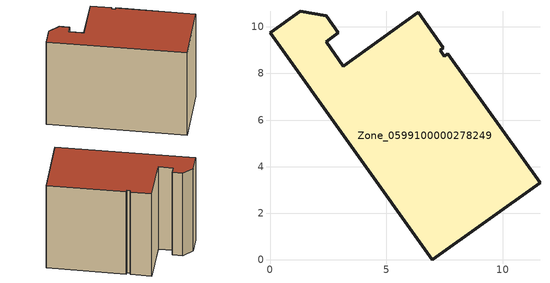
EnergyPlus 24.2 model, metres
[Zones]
Zone_0599100000278249
 floor ground (C_G): 7.49,8.74 7.64,8.85 11.6,3.31 6.97,0 0,9.74 1.3,10.67 2.41,10.48 2.93,9.75 2.41,9.37 3.15,8.32 6.37,10.62 7.45,9.12 7.32,9 z0
 wall outside (C_F): 2.41,10.48 1.3,10.67 0,9.74 6.97,0 11.6,3.31 7.64,8.85 7.49,8.74 7.32,9 7.45,9.12 6.37,10.62 3.15,8.32 2.41,9.37 2.93,9.75 2.41,10.48 z0:8.49
 roof outside (C_R): 7.64,8.85 7.49,8.74 7.32,9 7.45,9.12 6.37,10.62 3.15,8.32 2.41,9.37 2.93,9.75 2.41,10.48 1.3,10.67 0,9.74 6.97,0 11.6,3.31 z8.49
[BUILDING]
Pand.0599100000278249: North Axis=0; Terrain=City; Loads Convergence Tolerance Value=0.04; Temperature Convergence Tolerance Value=0.4; Solar Distribution=FullExterior; Maximum Number of Warmup Days=25; Minimum Number of Warmup Days=1
[Site:Location]
Rotterdam.The.Hague.AP_ZH_NLD Design_Conditions: Latitude=51.96; Longitude=4.45; Time Zone=1; Elevation=-4.5
[SITE:GROUNDTEMPERATURE:BUILDINGSURFACE]
18, 18, 18, 18, 18, 18, 18, 18, 18, 18, 18, 18
[MATERIAL] Thermal Absorptance=0.9; Solar Absorptance=0.7; Visible Absorptance=0.7
Name | Roughness | Thickness | Conductivity | Density | Specific Heat
G.TC.1975-1991 | MediumSmooth | 0.15 | 0.288461 | 540 | 1210
F.TC.1975-1991 | Rough | 0.3 | 0.230769 | 1920 | 840
R.TC.1975-1991 | MediumRough | 0.2 | 0.153846 | 1500 | 1000
[CONSTRUCTION]
C_G: G.TC.1975-1991
C_F: F.TC.1975-1991
C_R: R.TC.1975-1991
[ZONE]
Zone_0599100000278249: Type=1; Multiplier=1; Ceiling Height=Autocalculate; Volume=Autocalculate; Floor Area=autocalculate; Part of Total Floor Area=Yes
[ZONEINFILTRATION:DESIGNFLOWRATE]
Infil_Zone_0599100000278249: Zone or ZoneList or Space or SpaceList=Zone_0599100000278249; Schedule=AlwaysOn; Design Flow Rate Calculation Method=Flow/Area; Flow Rate per Floor Area=0.003; Constant Term Coefficient=1; Temperature Term Coefficient=0; Velocity Term Coefficient=0; Velocity Squared Term Coefficient=0
[HVACTEMPLATE:ZONE:IDEALLOADSAIRSYSTEM]
Zone_0599100000278249: Maximum Heating Supply Air Temperature=50; Minimum Cooling Supply Air Temperature=13; Maximum Heating Supply Air Humidity Ratio=0.0156; Minimum Cooling Supply Air Humidity Ratio=0.0077; Heating Limit=NoLimit; Cooling Limit=NoLimit; Dehumidification Control Type=ConstantSensibleHeatRatio; Cooling Sensible Heat Ratio=0.7; Dehumidification Setpoint=60; Humidification Control Type=None; Humidification Setpoint=30; Outdoor Air Method=None; Outdoor Air Flow Rate per Person=0.00944; Outdoor Air Flow Rate per Zone Floor Area=0; Outdoor Air Flow Rate per Zone=0; Demand Controlled Ventilation Type=None; Outdoor Air Economizer Type=NoEconomizer; Heat Recovery Type=None; Sensible Heat Recovery Effectiveness=0.7; Latent Heat Recovery Effectiveness=0.65
[ZONECONTROL:THERMOSTAT]
ThermostatControl_Zone_0599100000278249: Zone or ZoneList=Zone_0599100000278249; Control Type Schedule=DualSetpointControlType; Control 1=Thermostat_Zone_0599100000278249; Temperature Difference Between Cutout And Setpoint=0
[THERMOSTATSETPOINT:DUALSETPOINT]
Thermostat_Zone_0599100000278249: Heating Setpoint Temperature Schedule=HeatingSetpoint_Zone_0599100000278249; Cooling Setpoint Temperature Schedule=CoolingSetpoint_Zone_0599100000278249
[SCHEDULE:COMPACT]
HeatingSetpoint_Zone_0599100000278249: Through: 12/31, For: AllDays, Until: 24:00, 21
CoolingSetpoint_Zone_0599100000278249: Through: 12/31, For: AllDays, Until: 24:00, 24
DualSetpointControlType: Through: 12/31, For: AllDays, Until: 24:00, 4
AlwaysOn: Through: 12/31, For: AllDays, Until: 24:00, 1
